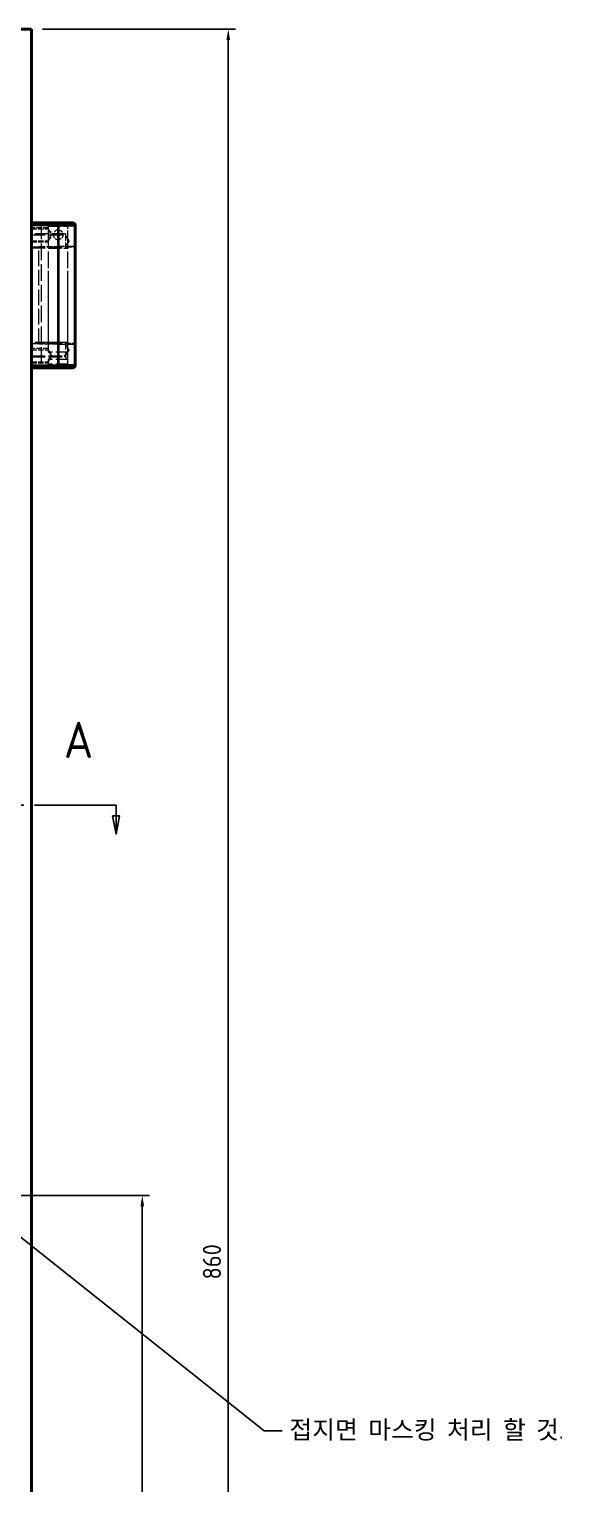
# Model space of a CAD drawing. Header units: millimetres. Extents: x 0 to 2523, y 0 to 1782.
# Drawn here: x 1144 to 1368, y 692 to 1293 of the extents above; entities that cross this region are included whole.
import ezdxf

# ---------------------------------------------------------------- set-up
doc = ezdxf.new("R2010")
doc.units = ezdxf.units.MM
doc.header["$LTSCALE"] = 3
for name, pattern in [('CHAIN', [0.3543, 0.2362, -0.0295, 0.0591, -0.0295]), ('DASHED', [0.2067, 0.1654, -0.0413]), ('DOUBLE_DASH_CHAIN', [1.2403, 0.6614, -0.0827, 0.1654, -0.0827, 0.1654, -0.0827])]:
    doc.linetypes.add(name, pattern=pattern)
for name, color, linetype, lineweight in [('가려진 것(ISO)', 2, 'DASHED', 18), ('가시적인 것(ISO)', 3, 'Continuous', 40), ('가시적인 좁은 것(ISO)', 3, 'Continuous', 35), ('기호(ISO)', 5, 'Continuous', 25), ('단면선(ISO)', 7, 'CHAIN', 25), ('치수(ISO)', 2, 'Continuous', 25)]:
    doc.layers.add(name, color=color, linetype=linetype, lineweight=lineweight)
doc.styles.add('부품번호텍스트_PSTEK_POSCO', font='isocp.shx')
doc.styles.add('치수 텍스트_PSTEK_POSCO', font='isocp.shx')
doc.dimstyles.new('치수_PSTEK_POSCO', dxfattribs={"dimscale": 3, "dimtxt": 2.5, "dimasz": 1.5, "dimexe": 1, "dimexo": 1.5, "dimgap": 1, "dimtad": 1, "dimrnd": 1e-08, "dimdsep": 46, "dimtxsty": '치수 텍스트_PSTEK_POSCO', "dimcen": 0.09, "dimdle": 10, "dimclrd": 7, "dimclre": 7, "dimclrt": 2, "dimadec": 1, "dimazin": 2, "dimtfac": 1, "dimtmove": 0, "dimatfit": 3, "dimfxl": 0, "dimtolj": 1, "dimlwd": -1, "dimlwe": -1, "dimarcsym": 0})
doc.dimstyles.new('치수_PSTEK_POSCO$7', dxfattribs={"dimscale": 3, "dimtxt": 2.5, "dimasz": 2.5, "dimexe": 1, "dimexo": 1.5, "dimgap": 1, "dimtad": 1, "dimrnd": 1e-08, "dimdsep": 46, "dimtxsty": '치수 텍스트_PSTEK_POSCO', "dimcen": 0.09, "dimdle": 10, "dimclrd": 7, "dimclre": 7, "dimclrt": 2, "dimadec": 1, "dimazin": 2, "dimtfac": 1, "dimtmove": 0, "dimatfit": 3, "dimfxl": 0, "dimtolj": 1, "dimlwd": -1, "dimlwe": -1, "dimarcsym": 0})

# ---------------------------------------------------------------- blocks, each defined once
blk = doc.blocks.new('2dTransSection0')
at = {"layer": '단면선(ISO)', "linetype": 'Continuous'}
for p, q in [((250.29, 322.68), (250.79, 320.18)), ((251.29, 322.68), (250.29, 322.68)), ((250.79, 324.18), (254.71, 324.18)), ((250.79, 324.18), (250.79, 322.68)), ((250.79, 322.68), (250.79, 320.18)), ((250.79, 320.18), (251.29, 322.68)), ((389.46, 324.18), (393.39, 324.18)), ((392.89, 322.68), (393.39, 320.18)), ((393.89, 322.68), (392.89, 322.68)), ((393.39, 324.18), (393.39, 322.68)), ((393.39, 322.68), (393.39, 320.18)), ((393.39, 320.18), (393.89, 322.68))]:
    blk.add_line(p, q, dxfattribs=at)
at = {"layer": '단면선(ISO)', "linetype": 'DOUBLE_DASH_CHAIN', "ltscale": 5.884671}
blk.add_line((250.79, 324.18), (393.39, 324.18), dxfattribs=at)
at = {"layer": '단면선(ISO)', "linetype": 'Continuous', "flags": 128}
for points in [[(250.29, 322.68), (250.79, 320.18), (251.29, 322.68), (250.29, 322.68)], [(392.89, 322.68), (393.39, 320.18), (393.89, 322.68), (392.89, 322.68)]]:
    blk.add_lwpolyline(points, dxfattribs=at)
at = {"layer": '단면선(ISO)'}
for points in [[(250.29, 322.68), (250.79, 320.18), (251.29, 322.68), (250.29, 322.68)], [(392.89, 322.68), (393.39, 320.18), (393.89, 322.68), (392.89, 322.68)]]:
    blk.add_solid(points, dxfattribs=at)
at = {"layer": '단면선(ISO)', "char_height": 5, "attachment_point": 7, "style": '부품번호텍스트_PSTEK_POSCO'}
for insert in [(386.21, 330.65), (249.97, 326.71)]:
    blk.add_mtext('A', dxfattribs=dict(at, insert=insert))
blk = doc.blocks.new('*D28')
at = {"layer": 'Defpoints', "color": 0, "transparency": 16777216}
for p in [(1145.28, 1293.23), (1226.54, 1293.23), (1145.28, 433.23)]:
    blk.add_point(p, dxfattribs=at)
at = {"layer": '치수(ISO)', "color": 7, "transparency": 16777216}
for p, q in [((1149.78, 1293.23), (1229.54, 1293.23)), ((1226.54, 437.73), (1226.54, 1288.73)), ((1149.78, 433.23), (1229.54, 433.23))]:
    blk.add_line(p, q, dxfattribs=at)
for points in [[(1225.79, 1288.73), (1227.29, 1288.73), (1226.54, 1293.23)], [(1225.79, 437.73), (1227.29, 437.73), (1226.54, 433.23)]]:
    blk.add_solid(points, dxfattribs=at)
at = {"layer": '치수(ISO)', "color": 2, "transparency": 16777216, "insert": (1219.79, 776.48), "char_height": 7.5, "attachment_point": 4, "rotation": 90, "style": '치수 텍스트_PSTEK_POSCO'}
blk.add_mtext('\\A1;860', dxfattribs=at)
blk = doc.blocks.new('*D49')
at = {"layer": 'Defpoints', "color": 0, "transparency": 16777216}
for p in [(1133.78, 811.23), (1191.02, 811.23), (1145.28, 433.23)]:
    blk.add_point(p, dxfattribs=at)
at = {"layer": '치수(ISO)', "color": 7, "transparency": 16777216}
for p, q in [((1138.28, 811.23), (1194.02, 811.23)), ((1191.02, 437.73), (1191.02, 806.73)), ((1149.78, 433.23), (1194.02, 433.23))]:
    blk.add_line(p, q, dxfattribs=at)
for points in [[(1190.27, 806.73), (1191.77, 806.73), (1191.02, 811.23)], [(1190.27, 437.73), (1191.77, 437.73), (1191.02, 433.23)]]:
    blk.add_solid(points, dxfattribs=at)
at = {"layer": '치수(ISO)', "color": 2, "transparency": 16777216, "insert": (1184.27, 520.48), "char_height": 7.5, "attachment_point": 4, "rotation": 90, "style": '치수 텍스트_PSTEK_POSCO'}
blk.add_mtext('\\A1;378', dxfattribs=at)

msp = doc.modelspace()

# ---------------------------------------------------------------- linework, layer by layer
at = {"layer": '가려진 것(ISO)', "ltscale": 4.444192}
for p, q in [((1152.2766, 1211.166), (1145.2766, 1211.166)), ((1145.2766, 1210.733), (1152.2766, 1210.733)), ((1145.2766, 1205.733), (1152.2766, 1205.733)), ((1145.2766, 1205.3), (1152.2766, 1205.3)), ((1152.2766, 1161.166), (1145.2766, 1161.166)), ((1145.2766, 1160.733), (1152.2766, 1160.733)), ((1145.2766, 1155.733), (1152.2766, 1155.733)), ((1145.2766, 1155.3), (1152.2766, 1155.3))]:
    msp.add_line(p, q, dxfattribs=at)
at = {"layer": '가려진 것(ISO)', "ltscale": 11.288502}
for p, q in [((1159.2766, 1208.666), (1145.2766, 1208.666)), ((1145.2766, 1208.233), (1159.2766, 1208.233)), ((1145.2766, 1203.233), (1159.2766, 1203.233)), ((1145.2766, 1202.8), (1159.2766, 1202.8)), ((1159.2766, 1163.666), (1145.2766, 1163.666)), ((1145.2766, 1163.233), (1159.2766, 1163.233)), ((1145.2766, 1158.233), (1159.2766, 1158.233)), ((1145.2766, 1157.8), (1159.2766, 1157.8))]:
    msp.add_line(p, q, dxfattribs=at)
at = {"layer": '가려진 것(ISO)', "ltscale": 13.822656}
msp.add_line((1149.2766, 1213.233), (1149.2766, 1153.233), dxfattribs=at)
at = {"layer": '가려진 것(ISO)', "ltscale": 0.448841}
for p, q in [((1152.2766, 1212.733), (1151.7766, 1213.233)), ((1160.2766, 1212.733), (1160.7766, 1213.233)), ((1152.2766, 1202.733), (1151.7766, 1203.233)), ((1160.2766, 1202.733), (1160.7766, 1203.233)), ((1152.2766, 1163.733), (1151.7766, 1163.233)), ((1160.2766, 1163.733), (1160.7766, 1163.233)), ((1152.2766, 1153.733), (1151.7766, 1153.233)), ((1160.2766, 1153.733), (1160.7766, 1153.233))]:
    msp.add_line(p, q, dxfattribs=at)
at = {"layer": '가려진 것(ISO)', "ltscale": 10.132536}
for p, q in [((1152.2766, 1212.733), (1160.2766, 1212.733)), ((1152.2766, 1211.733), (1160.2766, 1211.733)), ((1152.2766, 1202.733), (1160.2766, 1202.733)), ((1160.2766, 1163.733), (1152.2766, 1163.733)), ((1160.2766, 1159.733), (1152.2766, 1159.733)), ((1160.2766, 1156.733), (1152.2766, 1156.733)), ((1160.2766, 1154.733), (1152.2766, 1154.733)), ((1160.2766, 1153.733), (1152.2766, 1153.733))]:
    msp.add_line(p, q, dxfattribs=at)
at = {"layer": '가려진 것(ISO)', "ltscale": 1.269698}
for p, q in [((1152.2766, 1210.733), (1152.2766, 1212.733)), ((1152.2766, 1154.733), (1152.2766, 1156.733)), ((1152.2766, 1153.733), (1152.2766, 1155.733)), ((1160.2766, 1154.733), (1160.2766, 1156.733))]:
    msp.add_line(p, q, dxfattribs=at)
at = {"layer": '가려진 것(ISO)', "ltscale": 0.897783}
for p, q in [((1153.2766, 1212.733), (1152.2766, 1211.733)), ((1159.2766, 1212.733), (1160.2766, 1211.733)), ((1153.2766, 1153.733), (1152.2766, 1154.733)), ((1159.2766, 1153.733), (1160.2766, 1154.733))]:
    msp.add_line(p, q, dxfattribs=at)
at = {"layer": '가려진 것(ISO)', "ltscale": 13.97624}
for p, q in [((1152.2766, 1159.733), (1152.2766, 1211.733)), ((1160.2766, 1159.733), (1160.2766, 1211.733))]:
    msp.add_line(p, q, dxfattribs=at)
at = {"layer": '가려진 것(ISO)', "ltscale": 2.049378}
for p, q in [((1153.1541, 1209.7668), (1153.1541, 1206.6992)), ((1153.1541, 1159.7668), (1153.1541, 1156.6992))]:
    msp.add_line(p, q, dxfattribs=at)
at = {"layer": '가려진 것(ISO)', "ltscale": 5.850043}
for p, q in [((1159.2766, 1208.666), (1159.2766, 1202.8)), ((1159.2766, 1163.666), (1159.2766, 1157.8))]:
    msp.add_line(p, q, dxfattribs=at)
at = {"layer": '가려진 것(ISO)', "ltscale": 5.936204}
for p, q in [((1160.2766, 1203.383), (1160.2766, 1212.733)), ((1160.2766, 1153.733), (1160.2766, 1163.083))]:
    msp.add_line(p, q, dxfattribs=at)
at = {"layer": '가려진 것(ISO)', "ltscale": 5.079091}
for p, q in [((1148.2766, 1203.383), (1156.2766, 1203.383)), ((1156.2766, 1163.083), (1148.2766, 1163.083))]:
    msp.add_line(p, q, dxfattribs=at)
at = {"layer": '가려진 것(ISO)', "ltscale": 12.997904}
msp.add_line((1148.2766, 1163.083), (1148.2766, 1203.383), dxfattribs=at)
at = {"layer": '가려진 것(ISO)', "ltscale": 1.491912}
for p, q in [((1152.2766, 1203.383), (1152.2766, 1205.733)), ((1152.2766, 1160.733), (1152.2766, 1163.083))]:
    msp.add_line(p, q, dxfattribs=at)
at = {"layer": '가려진 것(ISO)', "ltscale": 12.578616}
for p, q in [((1152.2766, 1163.733), (1152.2766, 1202.733)), ((1160.2766, 1163.733), (1160.2766, 1202.733))]:
    msp.add_line(p, q, dxfattribs=at)
at = {"layer": '가려진 것(ISO)', "ltscale": 6.980978}
for p, q in [((1163.2766, 1203.383), (1156.2766, 1203.383)), ((1156.2766, 1163.083), (1163.2766, 1163.083))]:
    msp.add_line(p, q, dxfattribs=at)
at = {"layer": '가려진 것(ISO)', "ltscale": 1.851636}
for p, q in [((1160.7787, 1205.733), (1159.2766, 1208.233)), ((1160.7787, 1205.733), (1159.2766, 1203.233)), ((1160.7787, 1160.733), (1159.2766, 1163.233)), ((1160.7787, 1160.733), (1159.2766, 1158.233))]:
    msp.add_line(p, q, dxfattribs=at)
at = {"layer": '가려진 것(ISO)', "ltscale": 2.539495}
for p, q in [((1159.2766, 1203.233), (1163.2766, 1203.233)), ((1163.2766, 1163.233), (1159.2766, 1163.233))]:
    msp.add_line(p, q, dxfattribs=at)
at = {"layer": '가려진 것(ISO)', "ltscale": 1.346724}
for p, q in [((1153.7766, 1158.233), (1152.2766, 1159.733)), ((1153.7766, 1158.233), (1152.2766, 1156.733)), ((1158.7766, 1158.233), (1160.2766, 1159.733)), ((1158.7766, 1158.233), (1160.2766, 1156.733))]:
    msp.add_line(p, q, dxfattribs=at)
at = {"layer": '가려진 것(ISO)', "ltscale": 3.989087}
msp.add_arc((1156.2766, 1208.233), 2, 90, 270, dxfattribs=at)
at = {"layer": '가려진 것(ISO)', "ltscale": 5.135678}
for points in [[(1152.2766, 1205.733), (1152.2936, 1205.7596), (1152.3192, 1205.7996), (1152.4726, 1206.0578), (1152.5819, 1206.2491), (1152.7957, 1206.683), (1152.9163, 1206.9577), (1153.0976, 1207.5689), (1153.1541, 1207.9068), (1153.1541, 1208.5592), (1153.0976, 1208.897), (1152.9163, 1209.5083), (1152.7957, 1209.7829), (1152.5819, 1210.2169), (1152.4726, 1210.4081), (1152.3192, 1210.6664), (1152.2936, 1210.7063), (1152.2766, 1210.733)], [(1152.2766, 1155.733), (1152.2936, 1155.7596), (1152.3192, 1155.7996), (1152.4726, 1156.0578), (1152.5819, 1156.2491), (1152.7957, 1156.683), (1152.9163, 1156.9577), (1153.0976, 1157.5689), (1153.1541, 1157.9068), (1153.1541, 1158.5592), (1153.0976, 1158.897), (1152.9163, 1159.5083), (1152.7957, 1159.7829), (1152.5819, 1160.2169), (1152.4726, 1160.4081), (1152.3192, 1160.6664), (1152.2936, 1160.7063), (1152.2766, 1160.733)]]:
    msp.add_open_spline(points, degree=3, knots=[1.949545609, 1.949545609, 1.949545609, 1.949545609, 2.0466362, 2.0466362, 2.143726792, 2.143726792, 2.241590761, 2.241590761, 2.339454731, 2.339454731, 2.4373187, 2.4373187, 2.535182669, 2.535182669, 2.632273261, 2.632273261, 2.729363852, 2.729363852, 2.729363852, 2.729363852], dxfattribs=at)
at = {"layer": '가려진 것(ISO)', "ltscale": 4.009624}
msp.add_open_spline([(1156.2766, 1210.233), (1156.5292, 1210.233), (1156.7977, 1210.1822), (1157.2901, 1209.9777), (1157.514, 1209.824), (1157.8676, 1209.4704), (1158.0213, 1209.2465), (1158.2258, 1208.7542), (1158.2766, 1208.4857), (1158.2766, 1207.9803), (1158.2258, 1207.7118), (1158.0213, 1207.2195), (1157.8676, 1206.9956), (1157.514, 1206.642), (1157.2901, 1206.4883), (1156.7977, 1206.2838), (1156.5292, 1206.233), (1156.2766, 1206.233)], degree=3, knots=[-0.909540528, -0.909540528, -0.909540528, -0.909540528, -0.833754696, -0.833754696, -0.757968865, -0.757968865, -0.682164608, -0.682164608, -0.606360352, -0.606360352, -0.530556096, -0.530556096, -0.454751839, -0.454751839, -0.378966008, -0.378966008, -0.303180176, -0.303180176, -0.303180176, -0.303180176], dxfattribs=at)
at = {"layer": '가려진 것(ISO)', "ltscale": 0.008454}
msp.add_open_spline([(1162.2766, 1213.233), (1162.2766, 1213.233), (1162.2766, 1213.233), (1162.2766, 1213.233)], degree=3, dxfattribs=at)
at = {"layer": '가시적인 것(ISO)'}
for p, q in [((785.2766, 1293.233), (1145.2766, 1293.233)), ((1145.2766, 433.233), (1145.2766, 1293.233)), ((1145.2766, 1213.233), (1156.2766, 1213.233)), ((1156.2766, 1213.233), (1162.2766, 1213.233)), ((1163.2766, 1212.233), (1163.2766, 1154.233)), ((1156.2766, 1153.233), (1145.2766, 1153.233)), ((1162.2766, 1153.233), (1156.2766, 1153.233))]:
    msp.add_line(p, q, dxfattribs=at)
for centre, start, end in [((1162.2766, 1212.233), 0, 90), ((1162.2766, 1154.233), 270, 0)]:
    msp.add_arc(centre, 1, start, end, dxfattribs=at)
at = {"layer": '가시적인 좁은 것(ISO)'}
for p, q in [((1156.2766, 1212.233), (1145.2766, 1212.233)), ((1156.2766, 1212.233), (1156.2766, 1213.233)), ((1156.2766, 1212.233), (1163.2766, 1212.233)), ((1156.2766, 1212.233), (1156.2766, 1154.233)), ((1145.2766, 1154.233), (1156.2766, 1154.233)), ((1156.2766, 1153.233), (1156.2766, 1154.233)), ((1163.2766, 1154.233), (1156.2766, 1154.233))]:
    msp.add_line(p, q, dxfattribs=at)

# ---------------------------------------------------------------- block references
at = {"layer": '단면선(ISO)', "xscale": 3, "yscale": 3, "zscale": 3}
msp.add_blockref('2dTransSection0', (0, 0), dxfattribs=at)

# ---------------------------------------------------------------- texts
at = {"layer": '기호(ISO)', "color": 2, "insert": (1251.8069, 713.9653), "char_height": 7.5, "width": 131.594152, "attachment_point": 4, "style": '치수 텍스트_PSTEK_POSCO'}
msp.add_mtext('{\\fISOCP|b0|i0;\\H7.5000;접지면 마스킹 처리 할 것.}', dxfattribs=at)

# ---------------------------------------------------------------- dimensions: what is measured, and where the dimension line sits
at = {"layer": '치수(ISO)', "color": 7}
for base, p2, picture, middle in [((1226.5354, 1293.233), (1145.2766, 1293.233), '*D28', (1226.5354, 783.233)), ((1191.0196, 811.233), (1133.7766, 811.233), '*D49', (1191.0196, 527.233))]:
    dim = msp.add_linear_dim(base=base, p1=(1145.2766, 433.233), p2=p2, angle=90, dimstyle='치수_PSTEK_POSCO', override={"dimdec": 2, "dimtp": 0, "dimtm": 0, "dimtdec": 2, "dimtofl": 0, "dimatfit": 1}, dxfattribs=at)
    dim.commit()
    dim.dimension.update_dxf_attribs({"geometry": picture, "text_midpoint": middle, "dimtype": 160})

# ---------------------------------------------------------------- leaders
at = {"layer": '기호(ISO)', "color": 7, "annotation_type": 0, "has_hookline": 1, "hookline_direction": 0, "text_width": 115.8273}
msp.add_leader([(1124.3193, 807.0768), (1241.3069, 713.9653), (1248.8069, 713.9653)], dimstyle='치수_PSTEK_POSCO$7', override={"dimtad": 0}, dxfattribs=at)

doc.saveas('drawing.dxf')
